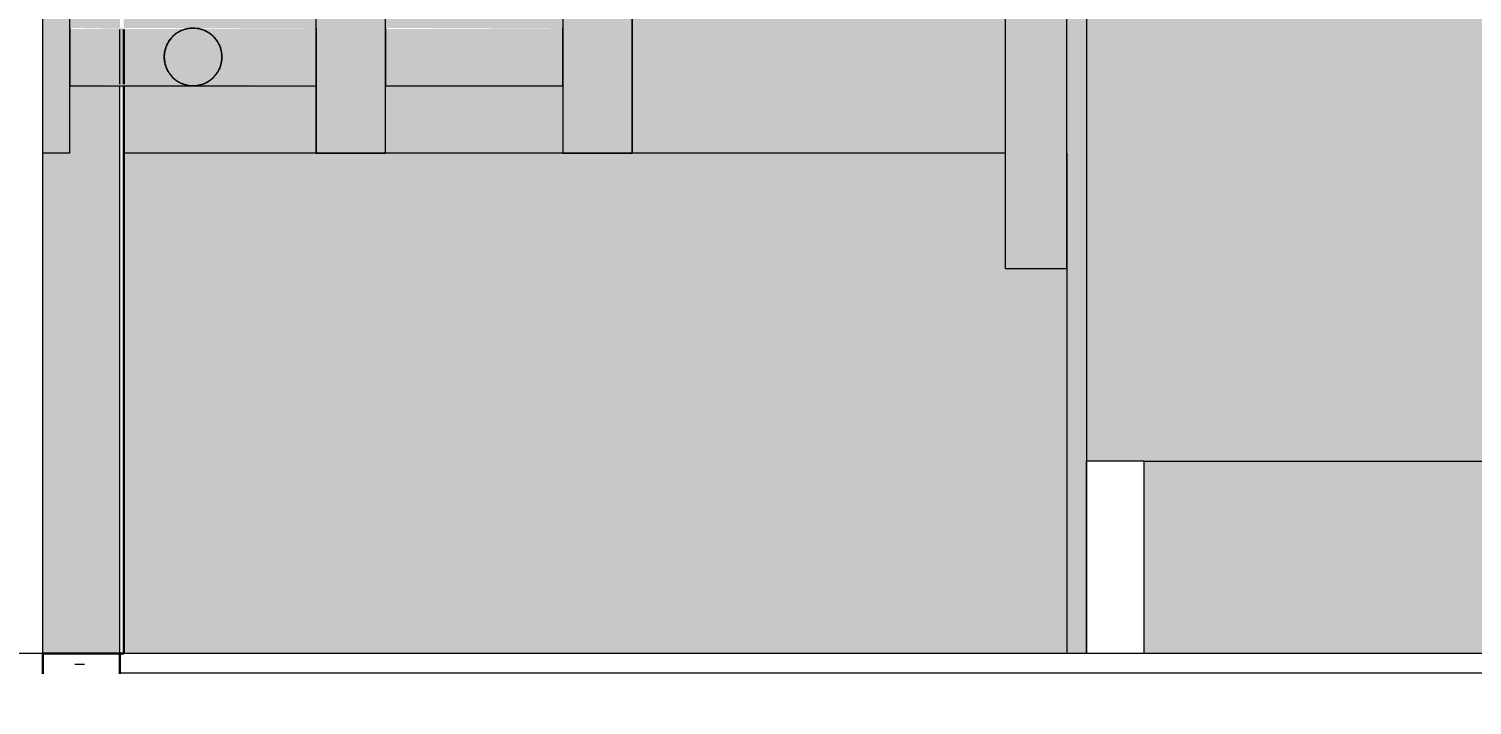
# Model space of a CAD drawing. Header units: millimetres. Extents: x 97900 to 162318, y -1987 to 22028.
# Drawn here: x 154754.8 to 155129.6, y 8386.6 to 8562.3 of the extents above; entities that cross this region are included whole.
import ezdxf

# ---------------------------------------------------------------- set-up
doc = ezdxf.new("R2010")
doc.units = ezdxf.units.MM
for name, color, linetype, lineweight in [('A-ANNO-DIMS', 7, 'Continuous', 9), ('A-ANNO-DIMS-25', 7, 'Continuous', 9), ('A-FLOR', 7, 'Continuous', 9), ('A-GENM', 7, 'Continuous', 9), ('A-WALL', 7, 'Continuous', 9), ('A-WALL-PATT', 7, 'Continuous', 9), ('G-ANNO-DIMS', 7, 'Continuous', 9), ('I-WALL', 7, 'Continuous', 9), ('M-EQPM', 7, 'Continuous', 9), ('Знаки', 7, 'Continuous', 9), ('Знаки-1', 7, 'Continuous', 18)]:
    doc.layers.add(name, color=color, linetype=linetype, lineweight=lineweight)
for name, color, linetype, lineweight, true_color in [('A-WALL-5', 7, 'Continuous', 30, 0x3c3c3c), ('A-WALL-FNSH-3', 7, 'Continuous', 30, 0x3c3c3c), ('A-WALL-FNSH-4', 7, 'Continuous', 30, 0x6f6f6f), ('I-WALL-1', 7, 'Continuous', 9, 0x787878)]:
    doc.layers.add(name, color=color, linetype=linetype, lineweight=lineweight, true_color=true_color)
doc.layers.add('M-EQPM-1', color=7, linetype='Continuous', lineweight=9, true_color=0xe6e6e6, transparency=0.7)
doc.styles.add('ISOCPEUR_2', font='isocpeur.ttf', dxfattribs={"width": 0.9, "height": 62.5})
doc.dimstyles.new('ISO-2_5_0_9К_БОЛЬШОЙ_1', dxfattribs={"dimscale": 304.8, "dimtxt": 62.248823, "dimasz": 0.123031, "dimexe": 0.098425, "dimexo": 0.246063, "dimgap": 0, "dimtad": 1, "dimdec": 0, "dimrnd": 10, "dimzin": 0, "dimdsep": 46, "dimtxsty": 'ISOCPEUR_2', "dimblk1": 'OBLIQUE', "dimblk2": 'OBLIQUE', "dimsah": 1, "dimcen": 0.09, "dimdle": 0.098425, "dimazin": 0, "dimtfac": 1, "dimtdec": 4, "dimtix": 1, "dimtmove": 0, "dimatfit": 3, "dimfxl": 1, "dimtvp": 1, "dimtolj": 1, "dimtzin": 0, "dimarcsym": 2})
pattern_1 = [(0, (156961.216, 0), (30.48, 7.62), [2.515, -20.345, 2.515, -20.345, -121.92]), (0, (156961.216, 0), (30.48, 7.62), [-45.72, 2.515, -43.205, 2.515, -20.345, -53.34]), (0, (156961.216, 0), (30.48, 7.62), [-114.3, 2.515, -12.725, 2.515, -35.585]), (120, (156972.646, 3.81), (-21.8391136, 22.5864543), [2.515, -20.345, 2.515, -20.345, -121.92]), (120, (156972.646, 3.81), (-21.8391136, 22.5864543), [-45.72, 2.515, -43.205, 2.515, -20.345, -53.34]), (120, (156972.646, 3.81), (-21.8391136, 22.5864543), [-114.3, 2.515, -12.725, 2.515, -35.585]), (240, (156976.456, 19.05), (-8.6408864, -30.2064543), [2.515, -20.345, 2.515, -20.345, -121.92]), (240, (156976.456, 19.05), (-8.6408864, -30.2064543), [-45.72, 2.515, -43.205, 2.515, -20.345, -53.34]), (240, (156976.456, 19.05), (-8.6408864, -30.2064543), [-114.3, 2.515, -12.725, 2.515, -35.585])]

# ---------------------------------------------------------------- blocks, each defined once
blk = doc.blocks.new('Плинтус - Плинтус светлый _сад_-33412509-Развертка 3_35-4')
at = {"layer": 'A-GENM'}
for p, q in [((-20879, 8400), (-20879, 8450)), ((-20864, 8450), (-20879, 8450)), ((-20864, 8400), (-20864, 8450))]:
    blk.add_line(p, q, dxfattribs=at)
blk = doc.blocks.new('Плинтус - Плинтус светлый _сад_-33412405-Развертка 3_35-4')
at = {"layer": 'A-GENM'}
h = blk.add_hatch(color=256, dxfattribs=at)
h.paths.add_polyline_path([(-15050, 8400), (-15035, 8400), (-15035, 8450), (-16134.51, 8450), (-16134.51, 8400), (-15487.45, 8400)])
h.paths.add_polyline_path([(-20678.29, 8400), (-16154.51, 8400), (-16154.51, 8450), (-20864, 8450), (-20864, 8400)])
blk.add_line((-20864, 8450), (-16154.51, 8450), dxfattribs=at)
blk = doc.blocks.new('radiator_prado_classic_z_tip_30_po exemplyaru - Classic Z Тип 30-300-31189091-Развертка 3_35-4')
at = {"layer": 'M-EQPM-1'}
for points in [[(-21150.18, 8530), (-21143, 8530), (-21143, 8830), (-21150.18, 8830), (-21150.18, 8546.51)], [(-21061, 8530), (-21061, 8830), (-21079, 8830), (-21079, 8530)], [(-20997, 8530), (-20997, 8570), (-21002, 8575), (-21002, 8785), (-20997, 8790), (-20997, 8830), (-21015, 8830), (-21015, 8530)], [(-21130, 8555), (-21129, 8555), (-21129, 8562.5), (-21143, 8562.24), (-21143, 8555), (-21130.8, 8555)], [(-21143, 8547.5), (-21129, 8547.76), (-21129, 8555), (-21143, 8555), (-21143, 8547.64)], [(-21105.64, 8549.77), (-21105.19, 8550.33), (-21105.59, 8549.84)], [(-21103.77, 8553.03), (-21103.76, 8553.06), (-21103.76, 8553.06)]]:
    blk.add_hatch(color=256, dxfattribs=at).paths.add_polyline_path(points)
h = blk.add_hatch(color=256, dxfattribs=at)
h.paths.add_polyline_path([(-21118.5, 8555), (-21079, 8555), (-21079, 8562.5), (-21129, 8562.24), (-21129, 8555), (-21119.05, 8555)])
h.paths.add_polyline_path([(-21117.49, 8558.75), (-21116.81, 8559.67), (-21117.49, 8558.76)])
h.paths.add_polyline_path([(-21118.23, 8556.97), (-21118.23, 8557), (-21118.23, 8556.98)])
h.paths.add_polyline_path([(-21015, 8555), (-21015, 8562.5), (-21061, 8562.24), (-21061, 8555), (-21032.21, 8555)])
h = blk.add_hatch(color=256, dxfattribs=at)
h.paths.add_polyline_path([(-21103.77, 8556.97), (-21104.04, 8557.65), (-21103.77, 8556.98)])
h.paths.add_polyline_path([(-21104.51, 8558.75), (-21104.97, 8559.38), (-21104.51, 8558.76)])
h = blk.add_hatch(color=256, dxfattribs=at)
h.paths.add_polyline_path([(-21104.51, 8551.25), (-21105.19, 8550.33), (-21104.51, 8551.24)])
h.paths.add_polyline_path([(-21103.77, 8553.03), (-21104.04, 8552.35), (-21103.77, 8553.02)])
h.paths.add_polyline_path([(-21129, 8547.5), (-21079, 8547.76), (-21079, 8555), (-21129, 8555), (-21129, 8547.56)])
h.paths.add_polyline_path([(-21015, 8547.5), (-21015, 8555), (-21061, 8555), (-21061, 8547.5), (-21032.21, 8547.5)])
h.paths.add_polyline_path([(-21116.36, 8549.77), (-21117.03, 8550.62), (-21116.41, 8549.84)])
at = {"layer": 'M-EQPM'}
for p, q in [((-21143, 8530), (-21143, 8830)), ((-21079, 8530), (-21079, 8830)), ((-21061, 8530), (-21061, 8830)), ((-21015, 8830), (-21015, 8530)), ((-20997, 8830), (-20997, 8530)), ((-20997, 8530), (-20997, 8570)), ((-21143, 8562.24), (-21143, 8562.5)), ((-21143, 8562.5), (-21143, 8555)), ((-21143, 8560.3), (-21143, 8562.24)), ((-21079, 8562.5), (-21079, 8562.24)), ((-21079, 8556.94), (-21079, 8562.5)), ((-21079, 8562.5), (-21079, 8556.94)), ((-21079, 8555), (-21079, 8562.5)), ((-21079, 8562.24), (-21079, 8558.75)), ((-21079, 8562.24), (-21079, 8561.68)), ((-21061, 8555), (-21061, 8562.5)), ((-21061, 8562.5), (-21061, 8555)), ((-21061, 8562.24), (-21061, 8562.5)), ((-21061, 8562.5), (-21061, 8555)), ((-21061, 8561.5), (-21061, 8562.24)), ((-21061, 8561.68), (-21061, 8562.24)), ((-21015, 8555), (-21015, 8562.5)), ((-21015, 8562.5), (-21015, 8555)), ((-21015, 8555), (-21015, 8562.5)), ((-21015, 8562.5), (-21015, 8555)), ((-21015, 8562.24), (-21015, 8561.68)), ((-21143, 8558.75), (-21143, 8560.3)), ((-21143, 8556.94), (-21143, 8558.75)), ((-21079, 8561.5), (-21079, 8547.76)), ((-21079, 8558.75), (-21079, 8555)), ((-21061, 8556.94), (-21061, 8561.5)), ((-21061, 8547.76), (-21061, 8561.5)), ((-21015, 8561.5), (-21015, 8547.76)), ((-21143, 8555), (-21143, 8556.94)), ((-21143, 8551.25), (-21143, 8555)), ((-21143, 8555), (-21143, 8547.5)), ((-21079, 8555), (-21079, 8556.94)), ((-21079, 8556.94), (-21079, 8555)), ((-21079, 8555), (-21079, 8551.25)), ((-21079, 8547.5), (-21079, 8555)), ((-21079, 8555), (-21079, 8547.76)), ((-21079, 8547.5), (-21079, 8555)), ((-21061, 8555), (-21061, 8556.94)), ((-21061, 8551.25), (-21061, 8555)), ((-21061, 8555), (-21061, 8547.5)), ((-21061, 8547.76), (-21061, 8555)), ((-21061, 8555), (-21061, 8547.5)), ((-21015, 8553.06), (-21015, 8555)), ((-21015, 8555), (-21015, 8547.5)), ((-21015, 8553.06), (-21015, 8555)), ((-21015, 8555), (-21015, 8548.5)), ((-21143, 8547.5), (-21143, 8551.25)), ((-21079, 8551.25), (-21079, 8547.5)), ((-21061, 8547.5), (-21061, 8551.25)), ((-21015, 8549.7), (-21015, 8553.06)), ((-21015, 8547.5), (-21015, 8553.06)), ((-21143, 8547.5), (-21079, 8547.5)), ((-21129, 8547.5), (-21079, 8547.5)), ((-21079, 8547.76), (-21079, 8547.5)), ((-21079, 8547.5), (-21079, 8530)), ((-21061, 8547.5), (-21061, 8547.76)), ((-21061, 8547.5), (-21015, 8547.5)), ((-21061, 8547.5), (-21015, 8547.5)), ((-21061, 8530), (-21061, 8547.5)), ((-21015, 8548.5), (-21015, 8549.7)), ((-21015, 8547.5), (-21015, 8548.5)), ((-21015, 8548.5), (-21015, 8547.76)), ((-21015, 8547.76), (-21015, 8547.5)), ((-21015, 8547.5), (-21015, 8530)), ((-21143, 8530), (-21150.18, 8530)), ((-21079, 8530), (-21061, 8530)), ((-21061, 8530), (-21079, 8530)), ((-20997, 8530), (-21015, 8530)), ((-21015, 8530), (-20997, 8530))]:
    blk.add_line(p, q, dxfattribs=at)
for start, end in [(0, 180), (117.2823, 120), (107.4955, 116.2088), (105.0048, 107.4955), (90.0045, 103.4293), (75.0045, 90), (72.479, 75), (63.7912, 72.479), (60.0048, 62.7601), (150, 164.4979), (136.379, 149.9349), (121.6817, 135), (45.0056, 58.2921), (30.0651, 43.621), (15.5021, 30), (165, 195), (180, 0), (345, 15), (195.5021, 210), (210.0651, 223.621), (316.379, 329.9349), (330, 344.4979), (225, 238.3183), (240, 242.7177), (242.7177, 252.5045), (252.5045, 254.9952), (256.5707, 269.9955), (270, 284.9955), (285, 287.521), (287.521, 297.2399), (297.2399, 299.9952), (301.7079, 314.9944)]:
    blk.add_arc((-21111, 8555), 7.5, start, end, dxfattribs=at)
for points, knots in [([(-21116.44, 8560.16), (-21116.35, 8560.26), (-21116.15, 8560.46), (-21115.74, 8560.82), (-21115.31, 8561.14), (-21114.88, 8561.43), (-21114.43, 8561.68), (-21113.63, 8562.06), (-21112.44, 8562.41), (-21111.48, 8562.5), (-21111, 8562.5)], [0.4285714, 0.4285714, 0.4285714, 0.4285714, 0.4642857, 0.5, 0.5714286, 0.6071429, 0.6428571, 0.7142857, 0.8571429, 1, 1, 1, 1]), ([(-21113.85, 8561.94), (-21114.08, 8561.84), (-21114.43, 8561.68), (-21114.88, 8561.43), (-21115.09, 8561.28), (-21115.2, 8561.21)], [0.2857143, 0.2857143, 0.2857143, 0.2857143, 0.3571429, 0.3928571, 0.4285714, 0.4285714, 0.4285714, 0.4285714]), ([(-21111, 8562.5), (-21110.52, 8562.5), (-21109.56, 8562.41), (-21108.37, 8562.06), (-21107.57, 8561.68), (-21107.12, 8561.43), (-21106.8, 8561.21), (-21106.47, 8560.98), (-21106.16, 8560.73), (-21105.85, 8560.46), (-21105.65, 8560.26), (-21105.56, 8560.16)], [0, 0, 0, 0, 0.1428571, 0.2857143, 0.3571429, 0.3928571, 0.4285714, 0.4642857, 0.5, 0.5357143, 0.5714286, 0.5714286, 0.5714286, 0.5714286]), ([(-21106.8, 8561.21), (-21106.9, 8561.28), (-21107.12, 8561.43), (-21107.57, 8561.68), (-21107.91, 8561.84), (-21108.15, 8561.94)], [0.5714286, 0.5714286, 0.5714286, 0.5714286, 0.6071429, 0.6428571, 0.7142857, 0.7142857, 0.7142857, 0.7142857]), ([(-21115.53, 8560.98), (-21115.63, 8560.9), (-21115.84, 8560.73), (-21116.09, 8560.51), (-21116.24, 8560.37), (-21116.28, 8560.32)], [0.46428571, 0.46428571, 0.46428571, 0.46428571, 0.5, 0.53571429, 0.55201445, 0.55201445, 0.55201445, 0.55201445]), ([(-21105.72, 8560.32), (-21105.76, 8560.37), (-21105.9, 8560.51), (-21106.26, 8560.82), (-21106.58, 8561.06), (-21106.8, 8561.21)], [0.4479855, 0.4479855, 0.4479855, 0.4479855, 0.4642857, 0.5, 0.5714286, 0.5714286, 0.5714286, 0.5714286]), ([(-21118.23, 8557), (-21118.27, 8556.84), (-21118.34, 8556.52), (-21118.45, 8555.86), (-21118.49, 8555.35), (-21118.5, 8555)], [0.8571429, 0.8571429, 0.8571429, 0.8571429, 0.8928571, 0.9285714, 1, 1, 1, 1]), ([(-21118.5, 8555), (-21118.49, 8555.35), (-21118.45, 8555.86), (-21118.34, 8556.52), (-21118.27, 8556.84), (-21118.23, 8557)], [0, 0, 0, 0, 0.0714286, 0.1071429, 0.1428571, 0.1428571, 0.1428571, 0.1428571]), ([(-21118.5, 8555), (-21118.49, 8554.65), (-21118.45, 8554.14), (-21118.34, 8553.48), (-21118.27, 8553.16), (-21118.23, 8553)], [0, 0, 0, 0, 0.0714286, 0.1071429, 0.1428571, 0.1428571, 0.1428571, 0.1428571]), ([(-21118.23, 8553), (-21118.27, 8553.16), (-21118.34, 8553.48), (-21118.45, 8554.14), (-21118.49, 8554.65), (-21118.5, 8555)], [0.8571429, 0.8571429, 0.8571429, 0.8571429, 0.8928571, 0.9285714, 1, 1, 1, 1]), ([(-21103.5, 8555), (-21103.51, 8555.35), (-21103.54, 8555.86), (-21103.66, 8556.52), (-21103.73, 8556.84), (-21103.77, 8557)], [0, 0, 0, 0, 0.0714286, 0.1071429, 0.1428571, 0.1428571, 0.1428571, 0.1428571]), ([(-21103.77, 8557), (-21103.73, 8556.84), (-21103.66, 8556.52), (-21103.55, 8555.86), (-21103.51, 8555.35), (-21103.5, 8555)], [0.8571429, 0.8571429, 0.8571429, 0.8571429, 0.8928571, 0.9285714, 1, 1, 1, 1]), ([(-21103.77, 8553), (-21103.73, 8553.16), (-21103.66, 8553.48), (-21103.54, 8554.14), (-21103.51, 8554.65), (-21103.5, 8555)], [0.8571429, 0.8571429, 0.8571429, 0.8571429, 0.8928571, 0.9285714, 1, 1, 1, 1]), ([(-21103.5, 8555), (-21103.51, 8554.65), (-21103.55, 8554.14), (-21103.66, 8553.48), (-21103.73, 8553.16), (-21103.77, 8553)], [0, 0, 0, 0, 0.0714286, 0.1071429, 0.1428571, 0.1428571, 0.1428571, 0.1428571]), ([(-21111, 8547.5), (-21111.48, 8547.5), (-21112.44, 8547.59), (-21113.63, 8547.94), (-21114.43, 8548.32), (-21114.88, 8548.57), (-21115.2, 8548.79), (-21115.53, 8549.02), (-21115.84, 8549.27), (-21116.15, 8549.54), (-21116.35, 8549.74), (-21116.44, 8549.84)], [0, 0, 0, 0, 0.1428571, 0.2857143, 0.3571429, 0.3928571, 0.4285714, 0.4642857, 0.5, 0.5357143, 0.5714286, 0.5714286, 0.5714286, 0.5714286]), ([(-21116.28, 8549.68), (-21116.24, 8549.63), (-21116.09, 8549.49), (-21115.74, 8549.18), (-21115.42, 8548.94), (-21115.2, 8548.79)], [0.4479855, 0.4479855, 0.4479855, 0.4479855, 0.4642857, 0.5, 0.5714286, 0.5714286, 0.5714286, 0.5714286]), ([(-21115.2, 8548.79), (-21115.09, 8548.71), (-21114.88, 8548.57), (-21114.43, 8548.32), (-21114.08, 8548.16), (-21113.85, 8548.06)], [0.5714286, 0.5714286, 0.5714286, 0.5714286, 0.6071429, 0.6428571, 0.7142857, 0.7142857, 0.7142857, 0.7142857]), ([(-21105.56, 8549.84), (-21105.65, 8549.74), (-21105.85, 8549.54), (-21106.26, 8549.18), (-21106.69, 8548.86), (-21107.12, 8548.57), (-21107.57, 8548.32), (-21108.37, 8547.94), (-21109.56, 8547.59), (-21110.52, 8547.5), (-21111, 8547.5)], [0.4285714, 0.4285714, 0.4285714, 0.4285714, 0.4642857, 0.5, 0.5714286, 0.6071429, 0.6428571, 0.7142857, 0.8571429, 1, 1, 1, 1]), ([(-21108.15, 8548.06), (-21107.91, 8548.16), (-21107.57, 8548.32), (-21107.12, 8548.57), (-21106.9, 8548.71), (-21106.8, 8548.79)], [0.2857143, 0.2857143, 0.2857143, 0.2857143, 0.3571429, 0.3928571, 0.4285714, 0.4285714, 0.4285714, 0.4285714]), ([(-21106.47, 8549.02), (-21106.37, 8549.1), (-21106.16, 8549.27), (-21105.9, 8549.49), (-21105.76, 8549.63), (-21105.72, 8549.68)], [0.46428571, 0.46428571, 0.46428571, 0.46428571, 0.5, 0.53571429, 0.55201445, 0.55201445, 0.55201445, 0.55201445])]:
    blk.add_open_spline(points, degree=3, knots=knots, dxfattribs=at)
for points in [[(-21112.44, 8562.36), (-21112.92, 8562.27), (-21113.39, 8562.13), (-21113.85, 8561.94)], [(-21108.15, 8561.94), (-21108.61, 8562.13), (-21109.08, 8562.27), (-21109.56, 8562.36)], [(-21117.49, 8558.76), (-21117.57, 8558.62), (-21117.71, 8558.35), (-21117.91, 8557.92), (-21118.09, 8557.47), (-21118.18, 8557.16), (-21118.23, 8557)], [(-21118.23, 8557), (-21118.19, 8557.16), (-21118.09, 8557.47), (-21117.91, 8557.92), (-21117.71, 8558.35), (-21117.57, 8558.62), (-21117.49, 8558.76)], [(-21116.44, 8560.16), (-21116.54, 8560.06), (-21116.73, 8559.85), (-21117, 8559.51), (-21117.26, 8559.15), (-21117.42, 8558.89), (-21117.49, 8558.76)], [(-21117.49, 8558.76), (-21117.42, 8558.89), (-21117.26, 8559.15), (-21117, 8559.51), (-21116.73, 8559.85), (-21116.54, 8560.06), (-21116.44, 8560.16)], [(-21104.51, 8558.76), (-21104.58, 8558.89), (-21104.74, 8559.15), (-21105, 8559.51), (-21105.27, 8559.85), (-21105.46, 8560.06), (-21105.56, 8560.16)], [(-21105.56, 8560.16), (-21105.46, 8560.06), (-21105.27, 8559.85), (-21105, 8559.51), (-21104.74, 8559.15), (-21104.58, 8558.89), (-21104.51, 8558.76)], [(-21103.77, 8557), (-21103.81, 8557.16), (-21103.91, 8557.47), (-21104.09, 8557.92), (-21104.29, 8558.35), (-21104.43, 8558.62), (-21104.51, 8558.76)], [(-21104.51, 8558.76), (-21104.43, 8558.62), (-21104.29, 8558.35), (-21104.09, 8557.92), (-21103.91, 8557.47), (-21103.81, 8557.16), (-21103.77, 8557)], [(-21118.23, 8553), (-21118.18, 8552.84), (-21118.09, 8552.53), (-21117.91, 8552.08), (-21117.71, 8551.65), (-21117.57, 8551.38), (-21117.49, 8551.24)], [(-21117.49, 8551.24), (-21117.57, 8551.38), (-21117.71, 8551.65), (-21117.91, 8552.08), (-21118.09, 8552.53), (-21118.19, 8552.84), (-21118.23, 8553)], [(-21117.49, 8551.24), (-21117.42, 8551.11), (-21117.26, 8550.85), (-21117, 8550.49), (-21116.73, 8550.15), (-21116.54, 8549.94), (-21116.44, 8549.84)], [(-21116.44, 8549.84), (-21116.54, 8549.94), (-21116.73, 8550.15), (-21117, 8550.49), (-21117.26, 8550.85), (-21117.42, 8551.11), (-21117.49, 8551.24)], [(-21105.56, 8549.84), (-21105.46, 8549.94), (-21105.27, 8550.15), (-21105, 8550.49), (-21104.74, 8550.85), (-21104.58, 8551.11), (-21104.51, 8551.24)], [(-21104.51, 8551.24), (-21104.58, 8551.11), (-21104.74, 8550.85), (-21105, 8550.49), (-21105.27, 8550.15), (-21105.46, 8549.94), (-21105.56, 8549.84)], [(-21104.51, 8551.24), (-21104.43, 8551.38), (-21104.29, 8551.65), (-21104.09, 8552.08), (-21103.91, 8552.53), (-21103.81, 8552.84), (-21103.77, 8553)], [(-21103.77, 8553), (-21103.81, 8552.84), (-21103.91, 8552.53), (-21104.09, 8552.08), (-21104.29, 8551.65), (-21104.43, 8551.38), (-21104.51, 8551.24)], [(-21113.85, 8548.06), (-21113.39, 8547.87), (-21112.92, 8547.73), (-21112.44, 8547.64)], [(-21112.44, 8547.64), (-21111.96, 8547.55), (-21111.48, 8547.5), (-21111, 8547.5)], [(-21111, 8547.5), (-21110.51, 8547.5), (-21110.04, 8547.55), (-21109.56, 8547.64)], [(-21109.56, 8547.64), (-21109.08, 8547.73), (-21108.61, 8547.87), (-21108.15, 8548.06)]]:
    blk.add_open_spline(points, degree=3, dxfattribs=at)
blk = doc.blocks.new('Зашивка радиатора_ с перфорацией М1_1 - Зашивка радиатора_ с перфорацией М1_1-31131234-Развертка 3_35-4')
at = {"layer": 'Знаки'}
h = blk.add_hatch(color=256, dxfattribs=at)
h.paths.add_polyline_path([(-20900, 8500), (-20884.06, 8500), (-20884.06, 8634.62), (-20900.06, 8634.62), (-20900.06, 8500)])
h.paths.add_polyline_path([(-20900, 8665.38), (-20884.06, 8665.38), (-20884.06, 8870), (-20900.06, 8870), (-20900.06, 8665.38)])
at = {"layer": 'Знаки-1'}
for p, q in [((-20900.06, 8634.62), (-20900.06, 8500)), ((-20884.06, 8500), (-20884.06, 8634.62)), ((-20900.06, 8500), (-20884.06, 8500))]:
    blk.add_line(p, q, dxfattribs=at)
blk = doc.blocks.new('Зашивка_ опоясывающая панель - Зашивка_ опоясывающая панель Т2_1-31135794-Развертка 3_35-4')
at = {"layer": 'Знаки'}
h = blk.add_hatch(color=256, dxfattribs=at)
h.paths.add_polyline_path([(-20900, 8400), (-20884, 8400), (-20884.06, 8500), (-20900.06, 8500), (-20900.06, 8530), (-21129, 8530), (-21129, 8400), (-20914.23, 8400)])
h.paths.add_polyline_path([(-21103.26, 8850), (-20900.06, 8850), (-20900, 8870), (-20884.06, 8870), (-20884, 8900), (-21129, 8900), (-21129, 8850)])
for p, q in [((-21079, 8530), (-21129, 8530)), ((-21061, 8530), (-21079, 8530)), ((-21015, 8530), (-21061, 8530)), ((-20997, 8530), (-21015, 8530)), ((-20900.06, 8530), (-20997, 8530)), ((-20884, 8400), (-20884, 8530))]:
    blk.add_line(p, q, dxfattribs=at)
blk = doc.blocks.new('DIMBLOCK81-Развертка 3_35-4')
at = {"layer": 'A-ANNO-DIMS-25'}
for p, q in [((154779.43, 8325), (154779.43, 8097.35)), ((155028.43, 8325), (155028.43, 8097.35)), ((154779.43, 8127.35), (154779.43, 8320)), ((155028.43, 8127.35), (155028.43, 8320)), ((154749.43, 8127.35), (155028.43, 8127.35))]:
    blk.add_line(p, q, dxfattribs=at)
at = {"layer": 'A-ANNO-DIMS-25', "lineweight": 20}
for p, q in [((154779.43, 8127.35), (154798.18, 8146.1)), ((155028.43, 8127.35), (155047.18, 8146.1)), ((154779.43, 8127.35), (154760.68, 8108.6)), ((155028.43, 8127.35), (155009.68, 8108.6))]:
    blk.add_line(p, q, dxfattribs=at)
at = {"layer": 'A-ANNO-DIMS-25', "color": 0, "insert": (154844.68, 8209), "char_height": 62.5, "width": 142.2146, "attachment_point": 1, "line_spacing_factor": 1.149209, "style": 'ISOCPEUR_2'}
blk.add_mtext('250', dxfattribs=at)
blk = doc.blocks.new('_Oblique')
at = {"color": 0, "linetype": 'ByBlock', "lineweight": -2}
blk.add_line((-0.5, -0.5), (0.5, 0.5), dxfattribs=at)
blk = doc.blocks.new('DIMBLOCK82-Развертка 3_35-4')
at = {"layer": 'A-ANNO-DIMS-25'}
for p, q in [((155028.43, 8325), (155028.43, 8097.35)), ((160858.43, 8325), (160858.43, 8097.35)), ((155028.43, 8127.35), (155028.43, 8320)), ((160858.43, 8127.35), (160858.43, 8320)), ((155028.43, 8127.35), (160858.43, 8127.35))]:
    blk.add_line(p, q, dxfattribs=at)
at = {"layer": 'A-ANNO-DIMS-25', "lineweight": 20}
for p, q in [((155028.43, 8127.35), (155047.18, 8146.1)), ((160858.43, 8127.35), (160877.18, 8146.1)), ((155028.43, 8127.35), (155009.68, 8108.6)), ((160858.43, 8127.35), (160839.68, 8108.6))]:
    blk.add_line(p, q, dxfattribs=at)
at = {"layer": 'A-ANNO-DIMS-25', "color": 0, "insert": (157864.42, 8209), "char_height": 62.5, "width": 189.6195, "attachment_point": 1, "line_spacing_factor": 1.149209, "style": 'ISOCPEUR_2'}
blk.add_mtext('5830', dxfattribs=at)

msp = doc.modelspace()

# ---------------------------------------------------------------- hatches: boundary and pattern name
at = {"layer": 'A-WALL-PATT'}
h = msp.add_hatch(color=256, dxfattribs=at)
h.paths.add_polyline_path([(155028.43, 8400), (155028.43, 11800), (154779.43, 11800), (154779.43, 8920), (155024.37, 8920), (155024.43, 8400)])
h.paths.add_polyline_path([(154893.43, 8530), (154893.43, 8547.5), (154847.43, 8547.5), (154847.43, 8530), (154876.22, 8530)])
h.paths.add_polyline_path([(154786.16, 8530), (154829.43, 8530), (154829.43, 8547.5), (154779.43, 8547.5), (154779.43, 8530)])
h.paths.add_polyline_path([(155008.37, 8530), (155008.37, 8850), (154779.43, 8850), (154779.43, 8812.5), (154829.43, 8812.5), (154829.43, 8830), (154847.43, 8830), (154847.43, 8812.5), (154893.43, 8812.5), (154893.43, 8830), (154911.43, 8830), (154911.43, 8530), (154994.2, 8530)])
h.paths.add_polyline_path([(154795.99, 8562.5), (154829.43, 8562.5), (154829.43, 8797.5), (154779.43, 8797.5), (154779.43, 8562.5), (154795.49, 8562.5)])
h.paths.add_polyline_path([(154847.43, 8562.5), (154893.43, 8562.5), (154893.43, 8797.5), (154847.43, 8797.5), (154847.43, 8576.86)])
msp.add_hatch(color=256, dxfattribs=at).paths.add_polyline_path([(155028.43, 8400), (155029.43, 8400.27), (155029.43, 11800), (155028.43, 11800), (155028.43, 8450)])
h = msp.add_hatch(color=256, dxfattribs=at)
h.paths.add_polyline_path([(156645.83, 8450), (159753.92, 8450), (159753.92, 8860), (160858.43, 8860), (160858.43, 10200), (161757.43, 10200), (161757.43, 10337.6), (161757.43, 11800), (155029.43, 11800), (155029.43, 8450), (156586.84, 8450)])
h.paths.add_polyline_path([(159773.92, 8450), (160858.43, 8450), (160858.43, 8820), (159773.92, 8820)])
h.paths.add_polyline_path([(157589.62, 9145), (156908.43, 9145), (156908.43, 10495), (158908.43, 10495), (158908.43, 9145), (157811.18, 9145)])
h.paths.add_polyline_path([(159656.93, 9495), (159656.93, 10495), (160856.93, 10495), (160856.93, 9495), (159676.93, 9495)])
h.paths.add_polyline_path([(155398.03, 10159), (155381.53, 10159), (155381.53, 10241), (155534.53, 10241), (155534.53, 10159), (155407.11, 10159)])
h.paths.add_polyline_path([(155413.03, 10197.5), (155414.28, 10197.83), (155415.19, 10198.75), (155415.53, 10200), (155415.19, 10201.25), (155414.28, 10202.17), (155413.03, 10202.5), (155411.78, 10202.17), (155410.86, 10201.25), (155410.53, 10200), (155410.86, 10198.75), (155411.78, 10197.83), (155412.38, 10197.59)])
h.paths.add_polyline_path([(155484.03, 10197.5), (155485.28, 10197.83), (155486.19, 10198.75), (155486.53, 10200), (155486.19, 10201.25), (155485.28, 10202.17), (155484.03, 10202.5), (155482.78, 10202.17), (155481.86, 10201.25), (155481.53, 10200), (155481.86, 10198.75), (155482.78, 10197.83), (155483.38, 10197.59)])
h.paths.add_polyline_path([(155432.03, 10197.5), (155433.28, 10197.83), (155434.19, 10198.75), (155434.53, 10200), (155434.19, 10201.25), (155433.28, 10202.17), (155432.03, 10202.5), (155430.78, 10202.17), (155429.86, 10201.25), (155429.53, 10200), (155429.86, 10198.75), (155430.78, 10197.83), (155431.38, 10197.59)])
h.paths.add_polyline_path([(155503.03, 10197.5), (155504.28, 10197.83), (155505.19, 10198.75), (155505.53, 10200), (155505.19, 10201.25), (155504.28, 10202.17), (155503.03, 10202.5), (155501.78, 10202.17), (155500.86, 10201.25), (155500.53, 10200), (155500.86, 10198.75), (155501.78, 10197.83), (155502.38, 10197.59)])
h.paths.add_polyline_path([(157993.53, 10559), (157977.03, 10559), (157977.03, 10641), (158059.03, 10641), (158059.03, 10559), (158042.53, 10559)])
h.paths.add_polyline_path([(158027.53, 10597.5), (158028.78, 10597.83), (158029.69, 10598.75), (158030.03, 10600), (158029.69, 10601.25), (158028.78, 10602.17), (158027.53, 10602.5), (158026.28, 10602.17), (158025.36, 10601.25), (158025.03, 10600), (158025.36, 10598.75), (158026.28, 10597.83), (158026.88, 10597.59)])
h.paths.add_polyline_path([(158008.53, 10597.5), (158009.78, 10597.83), (158010.69, 10598.75), (158011.03, 10600), (158010.69, 10601.25), (158009.78, 10602.17), (158008.53, 10602.5), (158007.28, 10602.17), (158006.36, 10601.25), (158006.03, 10600), (158006.36, 10598.75), (158007.28, 10597.83), (158007.88, 10597.59)])
at = {"layer": 'I-WALL-1'}
h = msp.add_hatch(dxfattribs=at)
h.set_pattern_fill('FP_21', color=256, style=0, pattern_type=2)
h.set_pattern_definition(pattern_1)
h.paths.add_polyline_path([(154758.43, 8400), (154778.43, 8400), (154778.43, 8547.5), (154765.43, 8547.5), (154765.43, 8530), (154758.43, 8530), (154758.43, 8516.15)])
h.paths.add_polyline_path([(154777.59, 8562.5), (154778.43, 8562.5), (154778.43, 8797.5), (154765.43, 8797.5), (154765.43, 8562.5)])
h.paths.add_polyline_path([(154765.43, 8812.5), (154778.43, 8812.5), (154778.43, 8900), (154758.43, 8900), (154758.43, 8830), (154765.43, 8830), (154765.43, 8819.72)])
h.paths.add_polyline_path([(154778.43, 11400), (154778.43, 12270), (154758.43, 12270), (154758.43, 11400), (154762.93, 11400)])
h = msp.add_hatch(dxfattribs=at)
h.set_pattern_fill('FP_21', color=256, style=0, pattern_type=2)
h.set_pattern_definition(pattern_1)
h.paths.add_polyline_path([(154758.43, 8394.72), (154778.43, 8394.72), (154778.43, 8400), (154758.43, 8400)])

# ---------------------------------------------------------------- linework, layer by layer
at = {"layer": 'A-FLOR'}
for p, q in [((161350.99, 8400), (154779.43, 8400)), ((154778.43, 8395), (161369.7, 8395))]:
    msp.add_line(p, q, dxfattribs=at)
at = {"layer": 'A-WALL'}
for p, q in [((154758.43, 8400), (154758.43, 8900)), ((154778.43, 8561.69), (154778.43, 8562.11)), ((154778.43, 8547.89), (154778.43, 8561.68)), ((154778.43, 8400), (154778.43, 8547.5))]:
    msp.add_line(p, q, dxfattribs=at)
at = {"layer": 'A-WALL-5'}
for p, q in [((154758.43, 8400), (154758.43, 8394.72)), ((154778.43, 8400), (154758.43, 8400)), ((154778.43, 8394.72), (154778.43, 8400))]:
    msp.add_line(p, q, dxfattribs=at)
at = {"layer": 'A-WALL-FNSH-3'}
for p, q in [((154779.43, 8400), (154779.43, 8547.5)), ((154778.43, 8400), (154779.43, 8400))]:
    msp.add_line(p, q, dxfattribs=at)
at = {"layer": 'A-WALL-FNSH-4'}
for p, q in [((154779.43, 8561.71), (154779.43, 8562.1)), ((154779.43, 8547.9), (154779.43, 8561.68))]:
    msp.add_line(p, q, dxfattribs=at)
at = {"layer": 'G-ANNO-DIMS'}
msp.add_line((155116.57, 8400), (154680.69, 8400), dxfattribs=at)
at = {"layer": 'I-WALL'}
msp.add_line((155029.43, 11800), (155029.43, 8400), dxfattribs=at)

# ---------------------------------------------------------------- block references
at = {"layer": 'A-GENM'}
for name in ['Плинтус - Плинтус светлый _сад_-33412509-Развертка 3_35-4', 'Плинтус - Плинтус светлый _сад_-33412405-Развертка 3_35-4']:
    msp.add_blockref(name, (175908.43, 0), dxfattribs=at)
at = {"layer": 'M-EQPM'}
msp.add_blockref('radiator_prado_classic_z_tip_30_po exemplyaru - Classic Z Тип 30-300-31189091-Развертка 3_35-4', (175908.43, 0), dxfattribs=at)
at = {"layer": 'Знаки'}
for name in ['Зашивка радиатора_ с перфорацией М1_1 - Зашивка радиатора_ с перфорацией М1_1-31131234-Развертка 3_35-4', 'Зашивка_ опоясывающая панель - Зашивка_ опоясывающая панель Т2_1-31135794-Развертка 3_35-4']:
    msp.add_blockref(name, (175908.43, 0), dxfattribs=at)

# ---------------------------------------------------------------- dimensions: what is measured, and where the dimension line sits
at = {"layer": 'A-ANNO-DIMS'}
for base, p1, p2, override, picture, middle in [((155028.43, 8127.35), (154779.43, 8400), (155028.43, 8400), {"dimpost": '<>', "dimfxl": 249}, 'DIMBLOCK81-Развертка 3_35-4', (154903.93, 8158.6)), ((160858.43, 8127.35), (155028.43, 8400), (160858.43, 8400), {"dimpost": '<>', "dimfxl": 5830}, 'DIMBLOCK82-Развертка 3_35-4', (157943.43, 8158.6))]:
    dim = msp.add_linear_dim(base=base, p1=p1, p2=p2, dimstyle='ISO-2_5_0_9К_БОЛЬШОЙ_1', override=override, dxfattribs=at)
    dim.commit()
    dim.dimension.update_dxf_attribs({"geometry": picture, "text_midpoint": middle})

doc.saveas('drawing.dxf')
